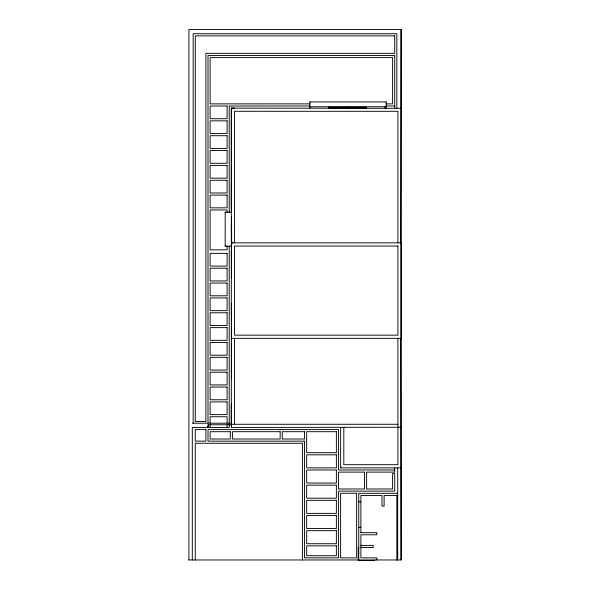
<?xml version="1.0" encoding="UTF-8"?>
<svg xmlns="http://www.w3.org/2000/svg" width="590" height="590" viewBox="0 0 590 590"><rect width="100%" height="100%" fill="white"/><g stroke="black" fill="none" stroke-linecap="round" stroke-linejoin="round"><path stroke-width="0.89" d="M231.339 252.513L231.553 248.265M231.339 404.224L231.339 418.657M231.339 254.209L231.339 253.361M231.664 242.851L231.553 217.179L231.339 228.743M231.339 405.072L231.553 404.224L231.339 412.712M188.903 559.969L401.097 559.969L400.78 338.682M401.097 559.969L401.097 29.5L188.903 29.5L188.903 560.013M231.553 254.209L231.553 253.361M231.546 252.513L231.339 251.665M231.546 405.072L231.553 404.224L231.339 408.472M231.339 405.927L231.553 404.224L231.339 407.624M231.553 422.499L231.339 422.897M400.883 108.324L231.339 108.11L231.339 427.462L400.883 427.249M340.629 427.462L340.629 467.87L340.946 467.553M309.875 101.959L386.162 101.959M309.875 103.87L210.121 103.87L210.121 57.614L392.608 57.614L392.608 103.87L386.162 103.87M309.875 105.994L229.222 105.994L229.222 212.194M386.162 105.994L394.732 105.994M309.322 106.746L385.668 106.746M328.696 107.284L366.56 107.284L366.56 108.103M329.493 107.601L346.832 107.601M348.425 107.601L365.763 107.601M329.493 107.734L346.832 107.734M348.425 107.734L365.763 107.734M329.493 108.081L366.56 108.081M231.339 204.45L231.553 113.759M224.982 212.194L231.339 212.194L231.339 108.11L234.525 108.118M231.339 229.591L231.546 242.328M231.339 239.776L231.553 242.512L231.553 217.179M231.339 242.328L232.165 242.328M231.339 242.851L401.097 242.851L401.097 338.343L231.339 338.343M231.339 243.176L232.165 243.176M224.982 246.141L231.339 246.141M231.339 255.057L231.339 255.905M231.339 256.753L231.339 257.601M231.339 258.45L231.339 259.298M231.339 260.146L231.339 260.994M231.339 277.123L231.339 277.868M231.339 303.326L231.553 338.343M231.553 378.765L231.553 338.682M231.339 413.56L231.339 422.049M231.339 419.505L231.339 421.201M192.48 423.207L231.339 423.207M231.339 424.276L397.911 424.276M231.339 424.771L208.344 424.771L208.344 426.327L207.577 426.327L207.577 427.448L192.296 427.448L192.296 560.013M231.339 426.297L231.553 427.249L231.553 404.224M340.629 467.87L401.097 467.87M394.732 469.994L338.505 469.994L338.505 429.586L208.005 429.586L208.005 441.143L304.551 441.143L304.551 557.845L338.498 557.845L338.498 491.109L394.732 491.109L394.732 473.505L392.608 473.505L392.608 488.985L366.611 488.985L366.611 472.118L394.732 472.118L394.732 467.87M397.697 493.321L358.764 493.321L358.764 560.5M397.697 495.445L384.12 495.445L384.12 506.058L381.996 506.058L381.996 495.445L360.888 495.445L360.888 532.667M358.764 501.81L360.888 501.81M358.764 527.276L360.888 527.276M360.571 532.667L376.804 532.667L376.804 534.791L360.888 534.791L360.888 557.882L376.804 557.882L376.804 559.999M360.888 545.396L373.19 545.396L373.19 547.52L360.888 547.52M358.764 547.52L358.233 547.52L358.233 560.5L374.68 560.5L374.68 559.969M231.664 108.118L231.553 113.42M401.097 29.5L400.78 242.851M400.78 338.343L400.78 339.021M397.911 242.851L397.911 111.296L234.525 111.296L234.525 242.851M397.911 338.343L397.911 464.691L343.815 464.691L343.815 427.462M397.697 467.87L397.697 559.969M396.849 108.11L396.849 33.741L193.151 33.741L193.151 423.207M396.849 495.445L396.849 559.999M394.732 107.83L394.732 55.489L208.005 55.489L208.005 422.897M386.162 101.746L386.162 108.11M385.1 106.746L385.1 108.11M365.763 107.284L365.763 108.081M348.425 107.284L348.425 108.081M347.628 107.284L347.628 108.081M346.832 107.284L346.832 108.081M329.493 107.284L329.493 108.317M328.696 106.746L328.637 108.317M309.875 101.746L309.875 108.11M302.427 559.969L302.427 443.267L195.268 443.267L195.268 559.969M234.525 338.343L234.525 424.276M231.553 242.851L231.546 277.868M229.222 246.141L229.222 427.462L208.005 427.462L208.005 424.741M227.098 212.194L227.098 209.966L210.121 209.966L210.121 249.821L227.098 249.821L227.098 246.141M227.098 422.993L227.098 416.747L210.121 416.747L210.121 422.993M227.098 424.771L227.098 427.448M225.188 212.194L225.188 246.141M210.121 424.771L210.121 427.448M394.732 35.865L195.268 35.865L195.268 421.518L205.881 421.518L205.881 53.366L394.732 53.366L394.732 35.865M227.098 105.994L210.121 105.994L210.121 118.723L227.098 118.723L227.098 105.994M227.098 120.847L210.121 120.847L210.121 133.576L227.098 133.576L227.098 120.847M227.098 135.7L210.121 135.7L210.121 148.429L227.098 148.429L227.098 135.7M227.098 150.553L210.121 150.553L210.121 163.283L227.098 163.283L227.098 150.553M227.098 165.407L210.121 165.407L210.121 178.136L227.098 178.136L227.098 165.407M227.098 180.26L210.121 180.26L210.121 192.989L227.098 192.989L227.098 180.26M227.098 195.113L210.121 195.113L210.121 207.842L227.098 207.842L227.098 195.113M397.911 246.037L234.525 246.037L234.525 335.157L397.911 335.157L397.911 246.037M227.098 253.361L210.121 253.361L210.121 266.09L227.098 266.09L227.098 253.361M227.098 268.214L210.121 268.214L210.121 280.943L227.098 280.943L227.098 268.214M227.098 283.067L210.121 283.067L210.121 295.796L227.098 295.796L227.098 283.067M227.098 297.921L210.121 297.921L210.121 310.65L227.098 310.65L227.098 297.921M227.098 312.774L210.121 312.774L210.121 325.503L227.098 325.503L227.098 312.774M227.098 327.627L210.121 327.627L210.121 340.356L227.098 340.356L227.098 327.627M227.098 342.48L210.121 342.48L210.121 355.209L227.098 355.209L227.098 342.48M227.098 357.334L210.121 357.334L210.121 370.063L227.098 370.063L227.098 357.334M227.098 372.187L210.121 372.187L210.121 384.916L227.098 384.916L227.098 372.187M227.098 387.04L210.121 387.04L210.121 399.769L227.098 399.769L227.098 387.04M227.098 401.893L210.121 401.893L210.121 414.623L227.098 414.623L227.098 401.893M205.881 429.586L195.268 429.586L195.268 441.143L205.881 441.143L205.881 429.586M230.284 431.696L210.121 431.696L210.121 439.019L230.284 439.019L230.284 431.696M280.147 431.696L232.401 431.696L232.401 439.019L280.147 439.019L280.147 431.696M304.551 431.696L282.271 431.696L282.271 439.019L304.551 439.019L304.551 431.696M336.374 431.696L306.667 431.696L306.667 452.7L336.374 452.7L336.374 431.696M336.374 454.824L306.667 454.824L306.667 467.87L336.374 467.87L336.374 454.824M336.374 469.994L306.667 469.994L306.667 483.04L336.374 483.04L336.374 469.994M364.495 472.118L338.498 472.118L338.498 488.985L364.495 488.985L364.495 472.118M336.374 485.164L306.667 485.164L306.667 498.218L336.374 498.218L336.374 485.164M356.64 493.24L340.622 493.24L340.622 557.882L356.64 557.882L356.64 493.24M336.374 500.335L306.667 500.335L306.667 513.389L336.374 513.389L336.374 500.335M336.374 515.505L306.667 515.505L306.667 528.559L336.374 528.559L336.374 515.505M336.374 530.683L306.667 530.683L306.667 543.729L336.374 543.729L336.374 530.683M336.374 545.853L306.667 545.853L306.667 555.728L336.374 555.728L336.374 545.853"/></g></svg>
